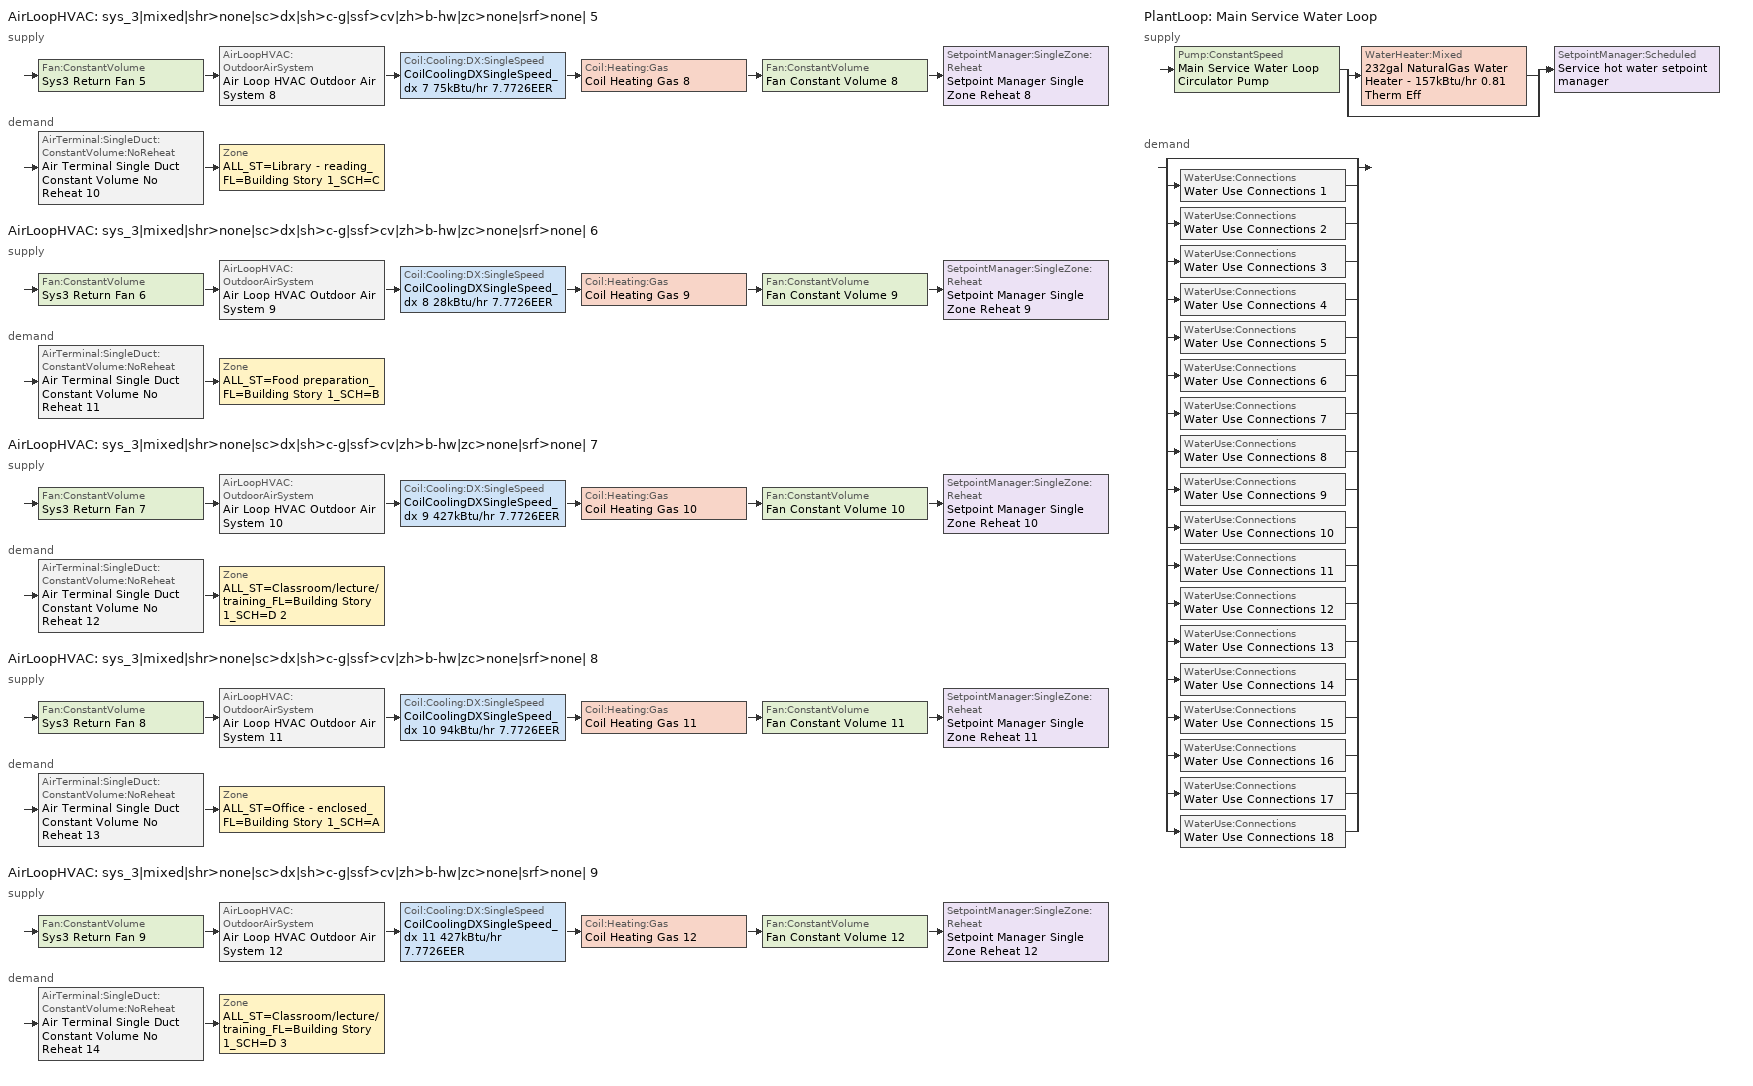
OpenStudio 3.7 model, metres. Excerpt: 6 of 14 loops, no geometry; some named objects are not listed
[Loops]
AirLoopHVAC 'sys_3|mixed|shr>none|sc>dx|sh>c-g|ssf>cv|zh>b-hw|zc>none|srf>none| 5'
 supply: Fan:ConstantVolume 'Sys3 Return Fan 5' > AirLoopHVAC:OutdoorAirSystem 'Air Loop HVAC Outdoor Air System 8' > Coil:Cooling:DX:SingleSpeed 'CoilCoolingDXSingleSpeed_dx 7 75kBtu/hr 7.7726EER' > Coil:Heating:Gas 'Coil Heating Gas 8' > Fan:ConstantVolume 'Fan Constant Volume 8' > SetpointManager:SingleZone:Reheat 'Setpoint Manager Single Zone Reheat 8'
 demand: AirTerminal:SingleDuct:ConstantVolume:NoReheat 'Air Terminal Single Duct Constant Volume No Reheat 10' > Zone 'ALL_ST=Library - reading_FL=Building Story 1_SCH=C'
AirLoopHVAC 'sys_3|mixed|shr>none|sc>dx|sh>c-g|ssf>cv|zh>b-hw|zc>none|srf>none| 6'
 supply: Fan:ConstantVolume 'Sys3 Return Fan 6' > AirLoopHVAC:OutdoorAirSystem 'Air Loop HVAC Outdoor Air System 9' > Coil:Cooling:DX:SingleSpeed 'CoilCoolingDXSingleSpeed_dx 8 28kBtu/hr 7.7726EER' > Coil:Heating:Gas 'Coil Heating Gas 9' > Fan:ConstantVolume 'Fan Constant Volume 9' > SetpointManager:SingleZone:Reheat 'Setpoint Manager Single Zone Reheat 9'
 demand: AirTerminal:SingleDuct:ConstantVolume:NoReheat 'Air Terminal Single Duct Constant Volume No Reheat 11' > Zone 'ALL_ST=Food preparation_FL=Building Story 1_SCH=B'
AirLoopHVAC 'sys_3|mixed|shr>none|sc>dx|sh>c-g|ssf>cv|zh>b-hw|zc>none|srf>none| 7'
 supply: Fan:ConstantVolume 'Sys3 Return Fan 7' > AirLoopHVAC:OutdoorAirSystem 'Air Loop HVAC Outdoor Air System 10' > Coil:Cooling:DX:SingleSpeed 'CoilCoolingDXSingleSpeed_dx 9 427kBtu/hr 7.7726EER' > Coil:Heating:Gas 'Coil Heating Gas 10' > Fan:ConstantVolume 'Fan Constant Volume 10' > SetpointManager:SingleZone:Reheat 'Setpoint Manager Single Zone Reheat 10'
 demand: AirTerminal:SingleDuct:ConstantVolume:NoReheat 'Air Terminal Single Duct Constant Volume No Reheat 12' > Zone 'ALL_ST=Classroom/lecture/training_FL=Building Story 1_SCH=D 2'
AirLoopHVAC 'sys_3|mixed|shr>none|sc>dx|sh>c-g|ssf>cv|zh>b-hw|zc>none|srf>none| 8'
 supply: Fan:ConstantVolume 'Sys3 Return Fan 8' > AirLoopHVAC:OutdoorAirSystem 'Air Loop HVAC Outdoor Air System 11' > Coil:Cooling:DX:SingleSpeed 'CoilCoolingDXSingleSpeed_dx 10 94kBtu/hr 7.7726EER' > Coil:Heating:Gas 'Coil Heating Gas 11' > Fan:ConstantVolume 'Fan Constant Volume 11' > SetpointManager:SingleZone:Reheat 'Setpoint Manager Single Zone Reheat 11'
 demand: AirTerminal:SingleDuct:ConstantVolume:NoReheat 'Air Terminal Single Duct Constant Volume No Reheat 13' > Zone 'ALL_ST=Office - enclosed_FL=Building Story 1_SCH=A'
AirLoopHVAC 'sys_3|mixed|shr>none|sc>dx|sh>c-g|ssf>cv|zh>b-hw|zc>none|srf>none| 9'
 supply: Fan:ConstantVolume 'Sys3 Return Fan 9' > AirLoopHVAC:OutdoorAirSystem 'Air Loop HVAC Outdoor Air System 12' > Coil:Cooling:DX:SingleSpeed 'CoilCoolingDXSingleSpeed_dx 11 427kBtu/hr 7.7726EER' > Coil:Heating:Gas 'Coil Heating Gas 12' > Fan:ConstantVolume 'Fan Constant Volume 12' > SetpointManager:SingleZone:Reheat 'Setpoint Manager Single Zone Reheat 12'
 demand: AirTerminal:SingleDuct:ConstantVolume:NoReheat 'Air Terminal Single Duct Constant Volume No Reheat 14' > Zone 'ALL_ST=Classroom/lecture/training_FL=Building Story 1_SCH=D 3'
PlantLoop 'Main Service Water Loop'
 supply: Pump:ConstantSpeed 'Main Service Water Loop Circulator Pump' > split
  | WaterHeater:Mixed '232gal NaturalGas Water Heater - 157kBtu/hr 0.81 Therm Eff'
  | bypass
  join > SetpointManager:Scheduled 'Service hot water setpoint manager'
 demand: split
  | bypass
  | WaterUse:Connections 'Water Use Connections 1'
  | WaterUse:Connections 'Water Use Connections 2'
  | WaterUse:Connections 'Water Use Connections 3'
  | WaterUse:Connections 'Water Use Connections 4'
  | WaterUse:Connections 'Water Use Connections 5'
  | WaterUse:Connections 'Water Use Connections 6'
  | WaterUse:Connections 'Water Use Connections 7'
  | WaterUse:Connections 'Water Use Connections 8'
  | WaterUse:Connections 'Water Use Connections 9'
  | WaterUse:Connections 'Water Use Connections 10'
  | WaterUse:Connections 'Water Use Connections 11'
  | WaterUse:Connections 'Water Use Connections 12'
  | WaterUse:Connections 'Water Use Connections 13'
  | WaterUse:Connections 'Water Use Connections 14'
  | WaterUse:Connections 'Water Use Connections 15'
  | WaterUse:Connections 'Water Use Connections 16'
  | WaterUse:Connections 'Water Use Connections 17'
  | WaterUse:Connections 'Water Use Connections 18'
[Sizing:Zone] Zone Cooling Design Supply Air Temperature Input Method=TemperatureDifference; Zone Cooling Design Supply Air Temperature {C}=14; Zone Cooling Design Supply Air Temperature Difference {deltaC}=11; Zone Heating Design Supply Air Temperature Input Method=TemperatureDifference; Zone Heating Design Supply Air Temperature {C}=40; Zone Heating Design Supply Air Temperature Difference {deltaC}=21; Zone Cooling Design Supply Air Humidity Ratio {kg-H2O/kg-air}=0.0085; Zone Heating Design Supply Air Humidity Ratio {kg-H2O/kg-air}=0.008; Zone Heating Sizing Factor=1.3; Zone Cooling Sizing Factor=1.1; Cooling Design Air Flow Method=DesignDay; Heating Design Air Flow Method=DesignDay; Account for Dedicated Outdoor Air System=No; Dedicated Outdoor Air System Control Strategy=NeutralSupplyAir; Dedicated Outdoor Air Low Setpoint Temperature for Design {C}=autosize; Dedicated Outdoor Air High Setpoint Temperature for Design {C}=autosize; Zone Load Sizing Method=Sensible Load Only No Latent Load; Zone Latent Cooling Design Supply Air Humidity Ratio Input Method=HumidityRatioDifference; Zone Cooling Design Supply Air Humidity Ratio Difference {kgWater/kgDryAir}=0.005; Zone Latent Heating Design Supply Air Humidity Ratio Input Method=HumidityRatioDifference; Zone Humidification Design Supply Air Humidity Ratio Difference {kgWater/kgDryAir}=0.005
ALL_ST=Library - reading_FL=Building Story 1_SCH=C; ALL_ST=Food preparation_FL=Building Story 1_SCH=B; ALL_ST=Classroom/lecture/training_FL=Building Story 1_SCH=D 2; ALL_ST=Office - enclosed_FL=Building Story 1_SCH=A; ALL_ST=Classroom/lecture/training_FL=Building Story 1_SCH=D 3
[Zone equipment]
ALL_ST=Library - reading_FL=Building Story 1_SCH=C: Air Terminal Single Duct Constant Volume No Reheat 10, Zone HVAC Baseboard Convective Water 10
ALL_ST=Food preparation_FL=Building Story 1_SCH=B: Air Terminal Single Duct Constant Volume No Reheat 11, Zone HVAC Baseboard Convective Water 11
ALL_ST=Classroom/lecture/training_FL=Building Story 1_SCH=D 2: Air Terminal Single Duct Constant Volume No Reheat 12, Zone HVAC Baseboard Convective Water 12
ALL_ST=Office - enclosed_FL=Building Story 1_SCH=A: Air Terminal Single Duct Constant Volume No Reheat 13, Zone HVAC Baseboard Convective Water 13
ALL_ST=Classroom/lecture/training_FL=Building Story 1_SCH=D 3: Air Terminal Single Duct Constant Volume No Reheat 14, Zone HVAC Baseboard Convective Water 14
[PlantLoop]
Main Service Water Loop: Glycol Concentration=0; Maximum Loop Temperature {C}=60; Minimum Loop Temperature {C}=10; Plant Loop Volume {m3}=Autocalculate; Load Distribution Scheme=Optimal
[Sizing:Plant]
Main Service Water Loop: Loop Type=Heating; Design Loop Exit Temperature {C}=60; Loop Design Temperature Difference {deltaC}=5; Sizing Option=NonCoincident; Zone Timesteps in Averaging Window=1; Coincident Sizing Factor Mode=None
[AirLoopHVAC] Design Supply Air Flow Rate {m3/s}=autosize; Design Return Air Flow Fraction of Supply Air Flow=1
Name | Availability Schedule
sys_3|mixed|shr>none|sc>dx|sh>c-g|ssf>cv|zh>b-hw|zc>none|srf>none| 5 | sys_3|mixed|shr>none|sc>dx|sh>c-g|ssf>cv|zh>b-hw|zc>none|srf>none| 5 Occ Sch
sys_3|mixed|shr>none|sc>dx|sh>c-g|ssf>cv|zh>b-hw|zc>none|srf>none| 6 | sys_3|mixed|shr>none|sc>dx|sh>c-g|ssf>cv|zh>b-hw|zc>none|srf>none| 6 Occ Sch
sys_3|mixed|shr>none|sc>dx|sh>c-g|ssf>cv|zh>b-hw|zc>none|srf>none| 7 | sys_3|mixed|shr>none|sc>dx|sh>c-g|ssf>cv|zh>b-hw|zc>none|srf>none| 7 Occ Sch
sys_3|mixed|shr>none|sc>dx|sh>c-g|ssf>cv|zh>b-hw|zc>none|srf>none| 8 | sys_3|mixed|shr>none|sc>dx|sh>c-g|ssf>cv|zh>b-hw|zc>none|srf>none| 8 Occ Sch
sys_3|mixed|shr>none|sc>dx|sh>c-g|ssf>cv|zh>b-hw|zc>none|srf>none| 9 | sys_3|mixed|shr>none|sc>dx|sh>c-g|ssf>cv|zh>b-hw|zc>none|srf>none| 9 Occ Sch
[Sizing:System] Type of Load to Size On=Sensible; Design Outdoor Air Flow Rate {m3/s}=Autosize; Central Heating Maximum System Air Flow Ratio=1; Preheat Design Temperature {C}=7; Preheat Design Humidity Ratio {kg-H2O/kg-Air}=0.008; Precool Design Temperature {C}=13; Precool Design Humidity Ratio {kg-H2O/kg-Air}=0.008; Central Cooling Design Supply Air Temperature {C}=13; Central Heating Design Supply Air Temperature {C}=43; Sizing Option=NonCoincident; 100% Outdoor Air in Cooling=No; 100% Outdoor Air in Heating=No; Central Cooling Design Supply Air Humidity Ratio {kg-H2O/kg-Air}=0.0085; Central Heating Design Supply Air Humidity Ratio {kg-H2O/kg-Air}=0.008; Cooling Design Air Flow Method=DesignDay; Cooling Design Air Flow Rate {m3/s}=0; Heating Design Air Flow Method=DesignDay; Heating Design Air Flow Rate {m3/s}=0; System Outdoor Air Method=ZoneSum; Zone Maximum Outdoor Air Fraction=1; Cooling Supply Air Flow Rate Per Floor Area {m3/s-m2}=0.00996765; Cooling Fraction of Autosized Cooling Supply Air Flow Rate=1; Cooling Supply Air Flow Rate Per Unit Cooling Capacity {m3/s-W}=3.94755e-05; Heating Supply Air Flow Rate Per Floor Area {m3/s-m2}=0.00996765; Heating Fraction of Autosized Heating Supply Air Flow Rate=1; Heating Fraction of Autosized Cooling Supply Air Flow Rate=1; Heating Supply Air Flow Rate Per Unit Heating Capacity {m3/s-W}=3.15882e-05; Cooling Design Capacity Method=CoolingDesignCapacity; Cooling Design Capacity {W}=autosize; Cooling Design Capacity Per Floor Area {W/m2}=234.7; Fraction of Autosized Cooling Design Capacity=1; Heating Design Capacity Method=HeatingDesignCapacity; Heating Design Capacity {W}=autosize; Heating Design Capacity Per Floor Area {W/m2}=157; Fraction of Autosized Heating Design Capacity=1; Central Cooling Capacity Control Method=OnOff; Occupant Diversity=autosize
sys_3|mixed|shr>none|sc>dx|sh>c-g|ssf>cv|zh>b-hw|zc>none|srf>none| 5; sys_3|mixed|shr>none|sc>dx|sh>c-g|ssf>cv|zh>b-hw|zc>none|srf>none| 6; sys_3|mixed|shr>none|sc>dx|sh>c-g|ssf>cv|zh>b-hw|zc>none|srf>none| 7; sys_3|mixed|shr>none|sc>dx|sh>c-g|ssf>cv|zh>b-hw|zc>none|srf>none| 8; sys_3|mixed|shr>none|sc>dx|sh>c-g|ssf>cv|zh>b-hw|zc>none|srf>none| 9
[Fan:ConstantVolume] Availability Schedule=Always On Discrete; Maximum Flow Rate {m3/s}=AutoSize
Name | Fan Total Efficiency | Pressure Rise {Pa} | Motor Efficiency
Fan Constant Volume 8; Fan Constant Volume 9; Fan Constant Volume 10; Fan Constant Volume 11; Fan Constant Volume 12 | 0.39975 | 640 | 0.615
Sys3 Return Fan 5; Sys3 Return Fan 6; Sys3 Return Fan 7; Sys3 Return Fan 8; Sys3 Return Fan 9 | 0.25 | 150 | 0.385
[Coil:Heating:Gas] Availability Schedule=Always On Discrete; Gas Burner Efficiency=0.8; Nominal Capacity {W}=AutoSize; On Cycle Parasitic Electric Load {W}=0; Part Load Fraction Correlation Curve=FURNACE-EFFPLR-NECB2011; Off Cycle Parasitic Gas Load {W}=0
Coil Heating Gas 8; Coil Heating Gas 9; Coil Heating Gas 10; Coil Heating Gas 11; Coil Heating Gas 12
[Coil:Cooling:DX:SingleSpeed] Availability Schedule=Always On Discrete; Rated Total Cooling Capacity {W}=autosize; Rated Sensible Heat Ratio=autosize; Rated COP {W/W}=2.72491; Rated Air Flow Rate {m3/s}=autosize; Rated Evaporator Fan Power Per Volume Flow Rate 2017 {W/(m3/s)}=773.3; Rated Evaporator Fan Power Per Volume Flow Rate 2023 {W/(m3/s)}=934.4; Total Cooling Capacity Function of Temperature Curve=DXCOOL-NECB2011-REF-CAPFT; Total Cooling Capacity Function of Flow Fraction Curve=DXCOOL-NECB2011-REF-CAPFFLOW; Energy Input Ratio Function of Temperature Curve=DXCOOL-NECB2011-REF-COOLEIRFT; Energy Input Ratio Function of Flow Fraction Curve=DXCOOL-NECB2011-REF-COOLEIRFFLOW; Part Load Fraction Correlation Curve=DXCOOL-NECB2011-REF-COOLPLFFPLR; Minimum Outdoor Dry-Bulb Temperature for Compressor Operation {C}=-25; Nominal Time for Condensate Removal to Begin {s}=0; Ratio of Initial Moisture Evaporation Rate and Steady State Latent Capacity=0; Maximum Cycling Rate {cycles/hr}=0; Latent Capacity Time Constant {s}=0; Condenser Type=AirCooled; Evaporative Condenser Effectiveness=0.9; Evaporative Condenser Air Flow Rate {m3/s}=autosize; Evaporative Condenser Pump Rated Power Consumption {W}=autosize; Crankcase Heater Capacity {W}=0; Maximum Outdoor Dry-Bulb Temperature for Crankcase Heater Operation {C}=10; Basin Heater Capacity {W/K}=0; Basin Heater Setpoint Temperature {C}=2
CoilCoolingDXSingleSpeed_dx 7 75kBtu/hr 7.7726EER; CoilCoolingDXSingleSpeed_dx 8 28kBtu/hr 7.7726EER; CoilCoolingDXSingleSpeed_dx 9 427kBtu/hr 7.7726EER; CoilCoolingDXSingleSpeed_dx 10 94kBtu/hr 7.7726EER; CoilCoolingDXSingleSpeed_dx 11 427kBtu/hr 7.7726EER
[Controller:OutdoorAir] Minimum Outdoor Air Flow Rate {m3/s}=autosize; Maximum Outdoor Air Flow Rate {m3/s}=Autosize; Economizer Control Action Type=ModulateFlow; Lockout Type=NoLockout; Minimum Limit Type=FixedMinimum; High Humidity Control=No; Heat Recovery Bypass Control Type=BypassWhenWithinEconomizerLimits; Economizer Operation Staging=InterlockedWithMechanicalCooling
Name | Economizer Control Type | Minimum Outdoor Air Schedule | Controller Mechanical Ventilation | Economizer Maximum Limit Dry-Bulb Temperature {C} | Economizer Maximum Limit Enthalpy {J/kg} | Economizer Minimum Limit Dry-Bulb Temperature {C}
Controller Outdoor Air 8 | DifferentialEnthalpy | sys_3|mixed|shr>none|sc>dx|sh>c-g|ssf>cv|zh>b-hw|zc>none|srf>none| 5 Occ Sch | Controller Mechanical Ventilation 8
Controller Outdoor Air 9 | NoEconomizer | sys_3|mixed|shr>none|sc>dx|sh>c-g|ssf>cv|zh>b-hw|zc>none|srf>none| 6 Occ Sch | Controller Mechanical Ventilation 9 | 28 | 64000 | -100
Controller Outdoor Air 10 | DifferentialEnthalpy | sys_3|mixed|shr>none|sc>dx|sh>c-g|ssf>cv|zh>b-hw|zc>none|srf>none| 7 Occ Sch | Controller Mechanical Ventilation 10
Controller Outdoor Air 11 | DifferentialEnthalpy | sys_3|mixed|shr>none|sc>dx|sh>c-g|ssf>cv|zh>b-hw|zc>none|srf>none| 8 Occ Sch | Controller Mechanical Ventilation 11
Controller Outdoor Air 12 | DifferentialEnthalpy | sys_3|mixed|shr>none|sc>dx|sh>c-g|ssf>cv|zh>b-hw|zc>none|srf>none| 9 Occ Sch | Controller Mechanical Ventilation 12
[Controller:MechanicalVentilation] Availability Schedule=Always On Discrete; System Outdoor Air Method=ZoneSum
Controller Mechanical Ventilation 8; Controller Mechanical Ventilation 9; Controller Mechanical Ventilation 10; Controller Mechanical Ventilation 11; Controller Mechanical Ventilation 12
[AirLoopHVAC:OutdoorAirSystem]
Name | Controller
Air Loop HVAC Outdoor Air System 8 | Controller Outdoor Air 8
Air Loop HVAC Outdoor Air System 9 | Controller Outdoor Air 9
Air Loop HVAC Outdoor Air System 10 | Controller Outdoor Air 10
Air Loop HVAC Outdoor Air System 11 | Controller Outdoor Air 11
Air Loop HVAC Outdoor Air System 12 | Controller Outdoor Air 12
[SetpointManager:SingleZone:Reheat] Minimum Supply Air Temperature {C}=13; Maximum Supply Air Temperature {C}=43
Name | Control Zone | Setpoint Node or NodeList
Setpoint Manager Single Zone Reheat 8 | ALL_ST=Library - reading_FL=Building Story 1_SCH=C | sys_3|mixed|shr>none|sc>dx|sh>c-g|ssf>cv|zh>b-hw|zc>none|srf>none| 5 Supply Outlet Node
Setpoint Manager Single Zone Reheat 9 | ALL_ST=Food preparation_FL=Building Story 1_SCH=B | sys_3|mixed|shr>none|sc>dx|sh>c-g|ssf>cv|zh>b-hw|zc>none|srf>none| 6 Supply Outlet Node
Setpoint Manager Single Zone Reheat 10 | ALL_ST=Classroom/lecture/training_FL=Building Story 1_SCH=D 2 | sys_3|mixed|shr>none|sc>dx|sh>c-g|ssf>cv|zh>b-hw|zc>none|srf>none| 7 Supply Outlet Node
Setpoint Manager Single Zone Reheat 11 | ALL_ST=Office - enclosed_FL=Building Story 1_SCH=A | sys_3|mixed|shr>none|sc>dx|sh>c-g|ssf>cv|zh>b-hw|zc>none|srf>none| 8 Supply Outlet Node
Setpoint Manager Single Zone Reheat 12 | ALL_ST=Classroom/lecture/training_FL=Building Story 1_SCH=D 3 | sys_3|mixed|shr>none|sc>dx|sh>c-g|ssf>cv|zh>b-hw|zc>none|srf>none| 9 Supply Outlet Node
[AirTerminal:SingleDuct:ConstantVolume:NoReheat] Availability Schedule=Always On Discrete; Maximum Air Flow Rate {m3/s}=AutoSize
Air Terminal Single Duct Constant Volume No Reheat 10; Air Terminal Single Duct Constant Volume No Reheat 11; Air Terminal Single Duct Constant Volume No Reheat 12; Air Terminal Single Duct Constant Volume No Reheat 13; Air Terminal Single Duct Constant Volume No Reheat 14
[SetpointManager:Scheduled]
Service hot water setpoint manager: Control Variable=Temperature; Schedule=Service Water Loop Temp - 140F; Setpoint Node or NodeList=Main Service Water Loop Supply Outlet Node
[Pump:ConstantSpeed]
Main Service Water Loop Circulator Pump: Rated Flow Rate {m3/s}=autosize; Rated Pump Head {Pa}=1.05915e+06; Rated Power Consumption {W}=autosize; Motor Efficiency=0.855; Fraction of Motor Inefficiencies to Fluid Stream=0; Pump Control Type=Intermittent; Design Power Sizing Method=PowerPerFlowPerPressure; Design Electric Power per Unit Flow Rate {W/(m3/s)}=348701.1; Design Shaft Power per Unit Flow Rate per Unit Head {W-s/m3-Pa}=1.28205
[WaterHeater:Mixed]
232gal NaturalGas Water Heater - 157kBtu/hr 0.81 Therm Eff: Tank Volume {m3}=0.879828; Setpoint Temperature Schedule=Service Water Loop Temp - 140F; Deadband Temperature Difference {deltaC}=2; Maximum Temperature Limit {C}=60; Heater Control Type=Cycle; Heater Maximum Capacity {W}=45971; Heater Fuel Type=NaturalGas; Heater Thermal Efficiency=0.809553; Part Load Factor Curve=SWH-EFFFPLR-NECB2011; Off Cycle Parasitic Fuel Consumption Rate {W}=88.9511; Off Cycle Parasitic Fuel Type=NaturalGas; Off Cycle Parasitic Heat Fraction to Tank=0.8; On Cycle Parasitic Fuel Consumption Rate {W}=88.9511; On Cycle Parasitic Fuel Type=NaturalGas; On Cycle Parasitic Heat Fraction to Tank=0; Ambient Temperature Indicator=Schedule; Ambient Temperature Schedule=Water Heater Ambient Temp Schedule 70.0F; Off Cycle Loss Coefficient to Ambient Temperature {W/K}=11.2926; On Cycle Loss Coefficient to Ambient Temperature {W/K}=11.2926; Use Side Effectiveness=1; Source Side Effectiveness=1; Use Side Design Flow Rate {m3/s}=autosize; Source Side Design Flow Rate {m3/s}=autosize; Indirect Water Heating Recovery Time {hr}=1.5; Source Side Flow Control Mode=IndirectHeatPrimarySetpoint
[WaterHeater:Sizing]
232gal NaturalGas Water Heater - 157kBtu/hr 0.81 Therm Eff: Design Mode=PeakDraw; Time Storage Can Meet Peak Draw {hr}=0.538503; Time for Tank Recovery {hr}=0; Nominal Tank Volume for Autosizing Plant Connections {m3}=1
[WaterUse:Connections] Drain Water Heat Exchanger Type=None; Drain Water Heat Exchanger Destination=Plant
Name | Water Use Equipment Name 1
Water Use Connections 1 | Cafeteria_zn_1_flr_1 Service Water Use 0.24gal/min
Water Use Connections 2 | Computer_class_zn_1_flr_1 Service Water Use 0.12gal/min
Water Use Connections 3 | Corner_class_1_pod_1_zn_1_flr_1 Service Water Use 0.07gal/min
Water Use Connections 4 | Corner_class_1_pod_2_zn_1_flr_1 Service Water Use 0.07gal/min
Water Use Connections 5 | Corner_class_1_pod_3_zn_1_flr_1 Service Water Use 0.07gal/min
Water Use Connections 6 | Corner_class_2_pod_1_zn_1_flr_1 Service Water Use 0.07gal/min
Water Use Connections 7 | Corner_class_2_pod_2_zn_1_flr_1 Service Water Use 0.07gal/min
Water Use Connections 8 | Corner_class_2_pod_3_zn_1_flr_1 Service Water Use 0.07gal/min
Water Use Connections 9 | Gym_zn_1_flr_1 Service Water Use 0.55gal/min
Water Use Connections 10 | Kitchen_zn_1_flr_1 Service Water Use 0.09gal/min
Water Use Connections 11 | Library_media_center_zn_1_flr_1 Service Water Use 0.15gal/min
Water Use Connections 12 | Mult_class_1_pod_1_zn_1_flr_1 Service Water Use 0.35gal/min
Water Use Connections 13 | Mult_class_1_pod_2_zn_1_flr_1 Service Water Use 0.35gal/min
Water Use Connections 14 | Mult_class_1_pod_3_zn_1_flr_1 Service Water Use 0.35gal/min
Water Use Connections 15 | Mult_class_2_pod_1_zn_1_flr_1 Service Water Use 0.35gal/min
Water Use Connections 16 | Mult_class_2_pod_2_zn_1_flr_1 Service Water Use 0.35gal/min
Water Use Connections 17 | Mult_class_2_pod_3_zn_1_flr_1 Service Water Use 0.23gal/min
Water Use Connections 18 | Offices_zn_1_flr_1 Service Water Use 0.17gal/min
[WaterUse:Equipment:Definition]
Name | Peak Flow Rate {m3/s} | Target Temperature Schedule | Sensible Fraction Schedule | Latent Fraction Schedule
Cafeteria_zn_1_flr_1 Service Water Use Def 0.24gal/min | 1.52835e-05 | Schedule Ruleset 5 | Schedule Ruleset 3 | Schedule Ruleset 4
Computer_class_zn_1_flr_1 Service Water Use Def 0.12gal/min | 7.55588e-06 | Schedule Ruleset 8 | Schedule Ruleset 6 | Schedule Ruleset 7
Corner_class_1_pod_1_zn_1_flr_1 Service Water Use Def 0.07gal/min | 4.61748e-06 | Schedule Ruleset 11 | Schedule Ruleset 9 | Schedule Ruleset 10
Corner_class_1_pod_2_zn_1_flr_1 Service Water Use Def 0.07gal/min | 4.61748e-06 | Schedule Ruleset 14 | Schedule Ruleset 12 | Schedule Ruleset 13
Corner_class_1_pod_3_zn_1_flr_1 Service Water Use Def 0.07gal/min | 4.61748e-06 | Schedule Ruleset 17 | Schedule Ruleset 15 | Schedule Ruleset 16
Corner_class_2_pod_1_zn_1_flr_1 Service Water Use Def 0.07gal/min | 4.61748e-06 | Schedule Ruleset 20 | Schedule Ruleset 18 | Schedule Ruleset 19
Corner_class_2_pod_2_zn_1_flr_1 Service Water Use Def 0.07gal/min | 4.61748e-06 | Schedule Ruleset 23 | Schedule Ruleset 21 | Schedule Ruleset 22
Corner_class_2_pod_3_zn_1_flr_1 Service Water Use Def 0.07gal/min | 4.61748e-06 | Schedule Ruleset 26 | Schedule Ruleset 24 | Schedule Ruleset 25
Gym_zn_1_flr_1 Service Water Use Def 0.55gal/min | 3.45301e-05 | Schedule Ruleset 29 | Schedule Ruleset 27 | Schedule Ruleset 28
Kitchen_zn_1_flr_1 Service Water Use Def 0.09gal/min | 5.4179e-06 | Schedule Ruleset 32 | Schedule Ruleset 30 | Schedule Ruleset 31
Library_media_center_zn_1_flr_1 Service Water Use Def 0.15gal/min | 9.65851e-06 | Schedule Ruleset 35 | Schedule Ruleset 33 | Schedule Ruleset 34
Mult_class_1_pod_1_zn_1_flr_1 Service Water Use Def 0.35gal/min | 2.22479e-05 | Schedule Ruleset 38 | Schedule Ruleset 36 | Schedule Ruleset 37
Mult_class_1_pod_2_zn_1_flr_1 Service Water Use Def 0.35gal/min | 2.22479e-05 | Schedule Ruleset 41 | Schedule Ruleset 39 | Schedule Ruleset 40
Mult_class_1_pod_3_zn_1_flr_1 Service Water Use Def 0.35gal/min | 2.22479e-05 | Schedule Ruleset 44 | Schedule Ruleset 42 | Schedule Ruleset 43
Mult_class_2_pod_1_zn_1_flr_1 Service Water Use Def 0.35gal/min | 2.22479e-05 | Schedule Ruleset 47 | Schedule Ruleset 45 | Schedule Ruleset 46
Mult_class_2_pod_2_zn_1_flr_1 Service Water Use Def 0.35gal/min | 2.22479e-05 | Schedule Ruleset 50 | Schedule Ruleset 48 | Schedule Ruleset 49
Mult_class_2_pod_3_zn_1_flr_1 Service Water Use Def 0.23gal/min | 1.4692e-05 | Schedule Ruleset 53 | Schedule Ruleset 51 | Schedule Ruleset 52
Offices_zn_1_flr_1 Service Water Use Def 0.17gal/min | 1.06752e-05 | Schedule Ruleset 56 | Schedule Ruleset 54 | Schedule Ruleset 55
[WaterUse:Equipment]
Name | Water Use Equipment Definition | Space | Flow Rate Fraction Schedule
Cafeteria_zn_1_flr_1 Service Water Use 0.24gal/min | Cafeteria_zn_1_flr_1 Service Water Use Def 0.24gal/min | Cafeteria_ZN_1_FLR_1 | NECB-C-Service Water Heating
Computer_class_zn_1_flr_1 Service Water Use 0.12gal/min | Computer_class_zn_1_flr_1 Service Water Use Def 0.12gal/min | Computer_Class_ZN_1_FLR_1 | NECB-D-Service Water Heating
Corner_class_1_pod_1_zn_1_flr_1 Service Water Use 0.07gal/min | Corner_class_1_pod_1_zn_1_flr_1 Service Water Use Def 0.07gal/min | Corner_Class_1_Pod_1_ZN_1_FLR_1 | NECB-D-Service Water Heating
Corner_class_1_pod_2_zn_1_flr_1 Service Water Use 0.07gal/min | Corner_class_1_pod_2_zn_1_flr_1 Service Water Use Def 0.07gal/min | Corner_Class_1_Pod_2_ZN_1_FLR_1 | NECB-D-Service Water Heating
Corner_class_1_pod_3_zn_1_flr_1 Service Water Use 0.07gal/min | Corner_class_1_pod_3_zn_1_flr_1 Service Water Use Def 0.07gal/min | Corner_Class_1_Pod_3_ZN_1_FLR_1 | NECB-D-Service Water Heating
Corner_class_2_pod_1_zn_1_flr_1 Service Water Use 0.07gal/min | Corner_class_2_pod_1_zn_1_flr_1 Service Water Use Def 0.07gal/min | Corner_Class_2_Pod_1_ZN_1_FLR_1 | NECB-D-Service Water Heating
Corner_class_2_pod_2_zn_1_flr_1 Service Water Use 0.07gal/min | Corner_class_2_pod_2_zn_1_flr_1 Service Water Use Def 0.07gal/min | Corner_Class_2_Pod_2_ZN_1_FLR_1 | NECB-D-Service Water Heating
Corner_class_2_pod_3_zn_1_flr_1 Service Water Use 0.07gal/min | Corner_class_2_pod_3_zn_1_flr_1 Service Water Use Def 0.07gal/min | Corner_Class_2_Pod_3_ZN_1_FLR_1 | NECB-D-Service Water Heating
Gym_zn_1_flr_1 Service Water Use 0.55gal/min | Gym_zn_1_flr_1 Service Water Use Def 0.55gal/min | Gym_ZN_1_FLR_1 | NECB-B-Service Water Heating
Kitchen_zn_1_flr_1 Service Water Use 0.09gal/min | Kitchen_zn_1_flr_1 Service Water Use Def 0.09gal/min | Kitchen_ZN_1_FLR_1 | NECB-B-Service Water Heating
Library_media_center_zn_1_flr_1 Service Water Use 0.15gal/min | Library_media_center_zn_1_flr_1 Service Water Use Def 0.15gal/min | Library_Media_Center_ZN_1_FLR_1 | NECB-C-Service Water Heating
Mult_class_1_pod_1_zn_1_flr_1 Service Water Use 0.35gal/min | Mult_class_1_pod_1_zn_1_flr_1 Service Water Use Def 0.35gal/min | Mult_Class_1_Pod_1_ZN_1_FLR_1 | NECB-D-Service Water Heating
Mult_class_1_pod_2_zn_1_flr_1 Service Water Use 0.35gal/min | Mult_class_1_pod_2_zn_1_flr_1 Service Water Use Def 0.35gal/min | Mult_Class_1_Pod_2_ZN_1_FLR_1 | NECB-D-Service Water Heating
Mult_class_1_pod_3_zn_1_flr_1 Service Water Use 0.35gal/min | Mult_class_1_pod_3_zn_1_flr_1 Service Water Use Def 0.35gal/min | Mult_Class_1_Pod_3_ZN_1_FLR_1 | NECB-D-Service Water Heating
Mult_class_2_pod_1_zn_1_flr_1 Service Water Use 0.35gal/min | Mult_class_2_pod_1_zn_1_flr_1 Service Water Use Def 0.35gal/min | Mult_Class_2_Pod_1_ZN_1_FLR_1 | NECB-D-Service Water Heating
Mult_class_2_pod_2_zn_1_flr_1 Service Water Use 0.35gal/min | Mult_class_2_pod_2_zn_1_flr_1 Service Water Use Def 0.35gal/min | Mult_Class_2_Pod_2_ZN_1_FLR_1 | NECB-D-Service Water Heating
Mult_class_2_pod_3_zn_1_flr_1 Service Water Use 0.23gal/min | Mult_class_2_pod_3_zn_1_flr_1 Service Water Use Def 0.23gal/min | Mult_Class_2_Pod_3_ZN_1_FLR_1 | NECB-D-Service Water Heating
Offices_zn_1_flr_1 Service Water Use 0.17gal/min | Offices_zn_1_flr_1 Service Water Use Def 0.17gal/min | Offices_ZN_1_FLR_1 | NECB-A-Service Water Heating
[Schedule:Ruleset]
Service Water Loop Temp - 140F: Default Day Schedule=Service Water Loop Temp - 140F Default
Water Heater Ambient Temp Schedule 70.0F: Default Day Schedule=Water Heater Ambient Temp Schedule 70.0F Default
Schedule Ruleset 3: Default Day Schedule=Schedule Day 5
Schedule Ruleset 4: Default Day Schedule=Schedule Day 6
Schedule Ruleset 5: Default Day Schedule=Schedule Day 7
NECB-C-Service Water Heating: Default Day Schedule=NECB-C-Service Water Heating Default
Schedule Ruleset 6: Default Day Schedule=Schedule Day 8
Schedule Ruleset 7: Default Day Schedule=Schedule Day 9
Schedule Ruleset 8: Default Day Schedule=Schedule Day 10
NECB-D-Service Water Heating: Default Day Schedule=NECB-D-Service Water Heating Default
Schedule Ruleset 9: Default Day Schedule=Schedule Day 11
Schedule Ruleset 10: Default Day Schedule=Schedule Day 12
Schedule Ruleset 11: Default Day Schedule=Schedule Day 13
Schedule Ruleset 12: Default Day Schedule=Schedule Day 14
Schedule Ruleset 13: Default Day Schedule=Schedule Day 15
Schedule Ruleset 14: Default Day Schedule=Schedule Day 16
Schedule Ruleset 15: Default Day Schedule=Schedule Day 17
Schedule Ruleset 16: Default Day Schedule=Schedule Day 18
Schedule Ruleset 17: Default Day Schedule=Schedule Day 19
Schedule Ruleset 18: Default Day Schedule=Schedule Day 20
Schedule Ruleset 19: Default Day Schedule=Schedule Day 21
Schedule Ruleset 20: Default Day Schedule=Schedule Day 22
Schedule Ruleset 21: Default Day Schedule=Schedule Day 23
Schedule Ruleset 22: Default Day Schedule=Schedule Day 24
Schedule Ruleset 23: Default Day Schedule=Schedule Day 25
Schedule Ruleset 24: Default Day Schedule=Schedule Day 26
Schedule Ruleset 25: Default Day Schedule=Schedule Day 27
Schedule Ruleset 26: Default Day Schedule=Schedule Day 28
Schedule Ruleset 27: Default Day Schedule=Schedule Day 29
Schedule Ruleset 28: Default Day Schedule=Schedule Day 30
Schedule Ruleset 29: Default Day Schedule=Schedule Day 31
NECB-B-Service Water Heating: Default Day Schedule=NECB-B-Service Water Heating Default
Schedule Ruleset 30: Default Day Schedule=Schedule Day 32
Schedule Ruleset 31: Default Day Schedule=Schedule Day 33
Schedule Ruleset 32: Default Day Schedule=Schedule Day 34
Schedule Ruleset 33: Default Day Schedule=Schedule Day 35
Schedule Ruleset 34: Default Day Schedule=Schedule Day 36
Schedule Ruleset 35: Default Day Schedule=Schedule Day 37
Schedule Ruleset 36: Default Day Schedule=Schedule Day 38
Schedule Ruleset 37: Default Day Schedule=Schedule Day 39
Schedule Ruleset 38: Default Day Schedule=Schedule Day 40
Schedule Ruleset 39: Default Day Schedule=Schedule Day 41
Schedule Ruleset 40: Default Day Schedule=Schedule Day 42
Schedule Ruleset 41: Default Day Schedule=Schedule Day 43
Schedule Ruleset 42: Default Day Schedule=Schedule Day 44
Schedule Ruleset 43: Default Day Schedule=Schedule Day 45
Schedule Ruleset 44: Default Day Schedule=Schedule Day 46
Schedule Ruleset 45: Default Day Schedule=Schedule Day 47
Schedule Ruleset 46: Default Day Schedule=Schedule Day 48
Schedule Ruleset 47: Default Day Schedule=Schedule Day 49
Schedule Ruleset 48: Default Day Schedule=Schedule Day 50
Schedule Ruleset 49: Default Day Schedule=Schedule Day 51
Schedule Ruleset 50: Default Day Schedule=Schedule Day 52
Schedule Ruleset 51: Default Day Schedule=Schedule Day 53
Schedule Ruleset 52: Default Day Schedule=Schedule Day 54
Schedule Ruleset 53: Default Day Schedule=Schedule Day 55
Schedule Ruleset 54: Default Day Schedule=Schedule Day 56
Schedule Ruleset 55: Default Day Schedule=Schedule Day 57
Schedule Ruleset 56: Default Day Schedule=Schedule Day 58
NECB-A-Service Water Heating: Default Day Schedule=NECB-A-Service Water Heating Default
sys_3|mixed|shr>none|sc>dx|sh>c-g|ssf>cv|zh>b-hw|zc>none|srf>none| 5 Occ Sch: Default Day Schedule=sys_3|mixed|shr>none|sc>dx|sh>c-g|ssf>cv|zh>b-hw|zc>none|srf>none| 5 Occ Sch Default; Summer Design Day Schedule=sys_3|mixed|shr>none|sc>dx|sh>c-g|ssf>cv|zh>b-hw|zc>none|srf>none| 5 Occ Sch Summer Design Day; Winter Design Day Schedule=sys_3|mixed|shr>none|sc>dx|sh>c-g|ssf>cv|zh>b-hw|zc>none|srf>none| 5 Occ Sch Winter Design Day
sys_3|mixed|shr>none|sc>dx|sh>c-g|ssf>cv|zh>b-hw|zc>none|srf>none| 6 Occ Sch: Default Day Schedule=sys_3|mixed|shr>none|sc>dx|sh>c-g|ssf>cv|zh>b-hw|zc>none|srf>none| 6 Occ Sch Default; Summer Design Day Schedule=sys_3|mixed|shr>none|sc>dx|sh>c-g|ssf>cv|zh>b-hw|zc>none|srf>none| 6 Occ Sch Summer Design Day; Winter Design Day Schedule=sys_3|mixed|shr>none|sc>dx|sh>c-g|ssf>cv|zh>b-hw|zc>none|srf>none| 6 Occ Sch Winter Design Day
sys_3|mixed|shr>none|sc>dx|sh>c-g|ssf>cv|zh>b-hw|zc>none|srf>none| 7 Occ Sch: Default Day Schedule=sys_3|mixed|shr>none|sc>dx|sh>c-g|ssf>cv|zh>b-hw|zc>none|srf>none| 7 Occ Sch Default; Summer Design Day Schedule=sys_3|mixed|shr>none|sc>dx|sh>c-g|ssf>cv|zh>b-hw|zc>none|srf>none| 7 Occ Sch Summer Design Day; Winter Design Day Schedule=sys_3|mixed|shr>none|sc>dx|sh>c-g|ssf>cv|zh>b-hw|zc>none|srf>none| 7 Occ Sch Winter Design Day
sys_3|mixed|shr>none|sc>dx|sh>c-g|ssf>cv|zh>b-hw|zc>none|srf>none| 8 Occ Sch: Default Day Schedule=sys_3|mixed|shr>none|sc>dx|sh>c-g|ssf>cv|zh>b-hw|zc>none|srf>none| 8 Occ Sch Default; Summer Design Day Schedule=sys_3|mixed|shr>none|sc>dx|sh>c-g|ssf>cv|zh>b-hw|zc>none|srf>none| 8 Occ Sch Summer Design Day; Winter Design Day Schedule=sys_3|mixed|shr>none|sc>dx|sh>c-g|ssf>cv|zh>b-hw|zc>none|srf>none| 8 Occ Sch Winter Design Day
sys_3|mixed|shr>none|sc>dx|sh>c-g|ssf>cv|zh>b-hw|zc>none|srf>none| 9 Occ Sch: Default Day Schedule=sys_3|mixed|shr>none|sc>dx|sh>c-g|ssf>cv|zh>b-hw|zc>none|srf>none| 9 Occ Sch Default; Summer Design Day Schedule=sys_3|mixed|shr>none|sc>dx|sh>c-g|ssf>cv|zh>b-hw|zc>none|srf>none| 9 Occ Sch Summer Design Day; Winter Design Day Schedule=sys_3|mixed|shr>none|sc>dx|sh>c-g|ssf>cv|zh>b-hw|zc>none|srf>none| 9 Occ Sch Winter Design Day
[Schedule:Day]
Service Water Loop Temp - 140F Default; Schedule Day 7; Schedule Day 10; Schedule Day 13; Schedule Day 16; Schedule Day 19; Schedule Day 22; Schedule Day 25; Schedule Day 28; Schedule Day 31; Schedule Day 34; Schedule Day 37; Schedule Day 40; Schedule Day 43; Schedule Day 46; Schedule Day 49; Schedule Day 52; Schedule Day 55; Schedule Day 58: 24, 0, 60
Water Heater Ambient Temp Schedule 70.0F Default: 24, 0, 21.1111
Schedule Day 5; Schedule Day 8; Schedule Day 11; Schedule Day 14; Schedule Day 17; Schedule Day 20; Schedule Day 23; Schedule Day 26; Schedule Day 29; Schedule Day 32; Schedule Day 35; Schedule Day 38; Schedule Day 41; Schedule Day 44; Schedule Day 47; Schedule Day 50; Schedule Day 53; Schedule Day 56: 24, 0, 0.2
Schedule Day 6; Schedule Day 9; NECB-D-Service Water Heating Sat Day; NECB-D-Service Water Heating Sun|Hol Day; Schedule Day 12; Schedule Day 15; Schedule Day 18; Schedule Day 21; Schedule Day 24; Schedule Day 27; Schedule Day 30; Schedule Day 33; Schedule Day 36; Schedule Day 39; Schedule Day 42; Schedule Day 45; Schedule Day 48; Schedule Day 51; Schedule Day 54; Schedule Day 57; NECB-A-Service Water Heating Sat Day; NECB-A-Service Water Heating Sun|Hol Day: 24, 0, 0.05
NECB-C-Service Water Heating Default; NECB-C-Service Water Heating Default|Wkdy Day: 8, 0, 0.05, 9, 0, 0.1, 10, 0, 0.2, 11, 0, 0.3, 12, 0, 0.4, 16, 0, 0.8, 17, 0, 0.6, 18, 0, 0.4, 19, 0, 0.3, 21, 0, 0.2, 24, 0, 0.05
NECB-C-Service Water Heating Sat Day: 8, 0, 0.05, 9, 0, 0.1, 10, 0, 0.2, 11, 0, 0.3, 12, 0, 0.5, 16, 0, 0.9, 17, 0, 0.7, 18, 0, 0.5, 19, 0, 0.3, 21, 0, 0.2, 24, 0, 0.05
NECB-C-Service Water Heating Sun|Hol Day: 10, 0, 0.05, 11, 0, 0.1, 12, 0, 0.2, 13, 0, 0.4, 15, 0, 0.8, 16, 0, 0.6, 17, 0, 0.4, 18, 0, 0.3, 19, 0, 0.2, 24, 0, 0.05
NECB-D-Service Water Heating Default; NECB-D-Service Water Heating Default|Wkdy Day: 8, 0, 0.05, 10, 0, 0.5, 16, 0, 0.9, 17, 0, 0.7, 18, 0, 0.3, 21, 0, 0.5, 22, 0, 0.3, 24, 0, 0.05
NECB-B-Service Water Heating Default; NECB-B-Service Water Heating Default|Wkdy Day: 1, 0, 0.6, 2, 0, 0.5, 9, 0, 0.05, 11, 0, 0.7, 12, 0, 0.4, 13, 0, 0.5, 15, 0, 0.6, 16, 0, 0.4, 18, 0, 0.3, 19, 0, 0.4, 20, 0, 0.5, 22, 0, 0.8, 24, 0, 0.9
NECB-B-Service Water Heating Sat Day: 1, 0, 0.7, 2, 0, 0.6, 9, 0, 0.05, 11, 0, 0.7, 12, 0, 0.4, 13, 0, 0.5, 15, 0, 0.6, 16, 0, 0.4, 18, 0, 0.3, 19, 0, 0.4, 20, 0, 0.5, 22, 0, 0.8, 24, 0, 0.9
NECB-B-Service Water Heating Sun|Hol Day: 1, 0, 0.5, 2, 0, 0.6, 9, 0, 0.05, 11, 0, 0.7, 12, 0, 0.4, 13, 0, 0.5, 15, 0, 0.6, 16, 0, 0.4, 18, 0, 0.3, 19, 0, 0.4, 20, 0, 0.5, 22, 0, 0.8, 24, 0, 0.5
NECB-A-Service Water Heating Default; NECB-A-Service Water Heating Default|Wkdy Day: 7, 0, 0.05, 8, 0, 0.1, 10, 0, 0.5, 16, 0, 0.9, 17, 0, 0.7, 18, 0, 0.5, 19, 0, 0.3, 22, 0, 0.2, 24, 0, 0.05
sys_3|mixed|shr>none|sc>dx|sh>c-g|ssf>cv|zh>b-hw|zc>none|srf>none| 5 Occ Sch Default: 9, 0, 0, 21, 0, 1, 24, 0, 0
sys_3|mixed|shr>none|sc>dx|sh>c-g|ssf>cv|zh>b-hw|zc>none|srf>none| 5 Occ Sch Winter Design Day; sys_3|mixed|shr>none|sc>dx|sh>c-g|ssf>cv|zh>b-hw|zc>none|srf>none| 5 Occ Sch Summer Design Day; sys_3|mixed|shr>none|sc>dx|sh>c-g|ssf>cv|zh>b-hw|zc>none|srf>none| 6 Occ Sch Winter Design Day; sys_3|mixed|shr>none|sc>dx|sh>c-g|ssf>cv|zh>b-hw|zc>none|srf>none| 6 Occ Sch Summer Design Day; sys_3|mixed|shr>none|sc>dx|sh>c-g|ssf>cv|zh>b-hw|zc>none|srf>none| 7 Occ Sch Winter Design Day; sys_3|mixed|shr>none|sc>dx|sh>c-g|ssf>cv|zh>b-hw|zc>none|srf>none| 7 Occ Sch Summer Design Day; sys_3|mixed|shr>none|sc>dx|sh>c-g|ssf>cv|zh>b-hw|zc>none|srf>none| 8 Occ Sch Winter Design Day; sys_3|mixed|shr>none|sc>dx|sh>c-g|ssf>cv|zh>b-hw|zc>none|srf>none| 8 Occ Sch Summer Design Day; sys_3|mixed|shr>none|sc>dx|sh>c-g|ssf>cv|zh>b-hw|zc>none|srf>none| 9 Occ Sch Winter Design Day; sys_3|mixed|shr>none|sc>dx|sh>c-g|ssf>cv|zh>b-hw|zc>none|srf>none| 9 Occ Sch Summer Design Day: 24, 0, 1
Schedule Day 65: 11, 0, 0, 19, 0, 1, 24, 0, 0
sys_3|mixed|shr>none|sc>dx|sh>c-g|ssf>cv|zh>b-hw|zc>none|srf>none| 6 Occ Sch Default: 1, 0, 1, 10, 0, 0, 24, 0, 1
Schedule Day 66: 1, 0, 0, 2, 0, 1, 11, 0, 0, 23, 0, 1, 24, 0, 0
Schedule Day 67: 2, 0, 1, 10, 0, 0, 24, 0, 1
sys_3|mixed|shr>none|sc>dx|sh>c-g|ssf>cv|zh>b-hw|zc>none|srf>none| 7 Occ Sch Default; sys_3|mixed|shr>none|sc>dx|sh>c-g|ssf>cv|zh>b-hw|zc>none|srf>none| 9 Occ Sch Default: 9, 0, 0, 18, 0, 1, 19, 0, 0, 22, 0, 1, 24, 0, 0
Schedule Day 68; Schedule Day 69; Schedule Day 70: 24, 0, 0
sys_3|mixed|shr>none|sc>dx|sh>c-g|ssf>cv|zh>b-hw|zc>none|srf>none| 8 Occ Sch Default: 8, 0, 0, 19, 0, 1, 24, 0, 0
[Schedule:Rule] Date Specification Type=DateRange; Start Month=1; End Month=12
Name | Schedule Ruleset | Rule Order | Day Schedule | Apply Monday | Apply Tuesday | Apply Wednesday | Apply Thursday | Apply Friday | Start Day | End Day | Apply Saturday | Apply Sunday
Schedule Rule 62 | NECB-C-Service Water Heating | 2 | NECB-C-Service Water Heating Default|Wkdy Day | Yes | Yes | Yes | Yes | Yes | 1 | 31
Schedule Rule 63 | NECB-C-Service Water Heating | 1 | NECB-C-Service Water Heating Sat Day |  |  |  |  |  | 1 | 31 | Yes
Schedule Rule 64 | NECB-C-Service Water Heating | 0 | NECB-C-Service Water Heating Sun|Hol Day |  |  |  |  |  | 1 | 31 |  | Yes
Schedule Rule 65 | NECB-D-Service Water Heating | 2 | NECB-D-Service Water Heating Default|Wkdy Day | Yes | Yes | Yes | Yes | Yes | 1 | 31
Schedule Rule 66 | NECB-D-Service Water Heating | 1 | NECB-D-Service Water Heating Sat Day |  |  |  |  |  | 1 | 31 | Yes
Schedule Rule 67 | NECB-D-Service Water Heating | 0 | NECB-D-Service Water Heating Sun|Hol Day |  |  |  |  |  | 1 | 31 |  | Yes
Schedule Rule 68 | NECB-B-Service Water Heating | 2 | NECB-B-Service Water Heating Default|Wkdy Day | Yes | Yes | Yes | Yes | Yes | 1 | 31
Schedule Rule 69 | NECB-B-Service Water Heating | 1 | NECB-B-Service Water Heating Sat Day |  |  |  |  |  | 1 | 31 | Yes
Schedule Rule 70 | NECB-B-Service Water Heating | 0 | NECB-B-Service Water Heating Sun|Hol Day |  |  |  |  |  | 1 | 31 |  | Yes
Schedule Rule 71 | NECB-A-Service Water Heating | 2 | NECB-A-Service Water Heating Default|Wkdy Day | Yes | Yes | Yes | Yes | Yes | 1 | 31
Schedule Rule 72 | NECB-A-Service Water Heating | 1 | NECB-A-Service Water Heating Sat Day |  |  |  |  |  | 1 | 31 | Yes
Schedule Rule 73 | NECB-A-Service Water Heating | 0 | NECB-A-Service Water Heating Sun|Hol Day |  |  |  |  |  | 1 | 31 |  | Yes
Schedule Rule 80 | sys_3|mixed|shr>none|sc>dx|sh>c-g|ssf>cv|zh>b-hw|zc>none|srf>none| 5 Occ Sch | 0 | Schedule Day 65 |  |  |  |  |  | 1 | 31 |  | Yes
Schedule Rule 81 | sys_3|mixed|shr>none|sc>dx|sh>c-g|ssf>cv|zh>b-hw|zc>none|srf>none| 6 Occ Sch | 1 | Schedule Day 66 |  |  |  |  |  | 1 | 31 |  | Yes
Schedule Rule 82 | sys_3|mixed|shr>none|sc>dx|sh>c-g|ssf>cv|zh>b-hw|zc>none|srf>none| 6 Occ Sch | 0 | Schedule Day 67 |  |  |  |  |  | 7 | 30 | Yes
Schedule Rule 83 | sys_3|mixed|shr>none|sc>dx|sh>c-g|ssf>cv|zh>b-hw|zc>none|srf>none| 7 Occ Sch | 0 | Schedule Day 68 |  |  |  |  |  | 1 | 31 | Yes | Yes
Schedule Rule 84 | sys_3|mixed|shr>none|sc>dx|sh>c-g|ssf>cv|zh>b-hw|zc>none|srf>none| 8 Occ Sch | 0 | Schedule Day 69 |  |  |  |  |  | 1 | 31 | Yes | Yes
Schedule Rule 85 | sys_3|mixed|shr>none|sc>dx|sh>c-g|ssf>cv|zh>b-hw|zc>none|srf>none| 9 Occ Sch | 0 | Schedule Day 70 |  |  |  |  |  | 1 | 31 | Yes | Yes
[Schedule:Constant]
Always On Discrete: Value=1
[Curve:Biquadratic] Minimum Value of x=13; Maximum Value of x=24; Minimum Value of y=24; Maximum Value of y=46
Name | Coefficient1 Constant | Coefficient2 x | Coefficient3 x**2 | Coefficient4 y | Coefficient5 y**2 | Coefficient6 x*y
DXCOOL-NECB2011-REF-CAPFT | 0.867905 | 0.0142459 | 0.00055436 | -0.0075575 | 3.3e-05 | -0.0001918
DXCOOL-NECB2011-REF-COOLEIRFT | 0.114171 | 0.0281822 | -0.0004199 | 0.0214108 | 0.000161028 | -0.000679104
[Curve:Quadratic] Minimum Value of x=0.5; Maximum Value of x=1.5
Name | Coefficient1 Constant | Coefficient2 x | Coefficient3 x**2
DXCOOL-NECB2011-REF-CAPFFLOW | 0.8 | 0.2 | 0
DXCOOL-NECB2011-REF-COOLEIRFFLOW | 1.1552 | -0.1808 | 0.0256
[Curve:Cubic] Maximum Value of x=1
Name | Coefficient1 Constant | Coefficient2 x | Coefficient3 x**2 | Coefficient4 x**3 | Minimum Value of x
DXCOOL-NECB2011-REF-COOLPLFFPLR | 0.0277 | 4.9151 | -8.184 | 4.2702 | 0.7
SWH-EFFFPLR-NECB2011 | 0.7576 | 1.0071 | -1.4443 | 0.6844 | 0
FURNACE-EFFPLR-NECB2011 | 0.722 | 0.8211 | -1.0396 | 0.5 | 0
